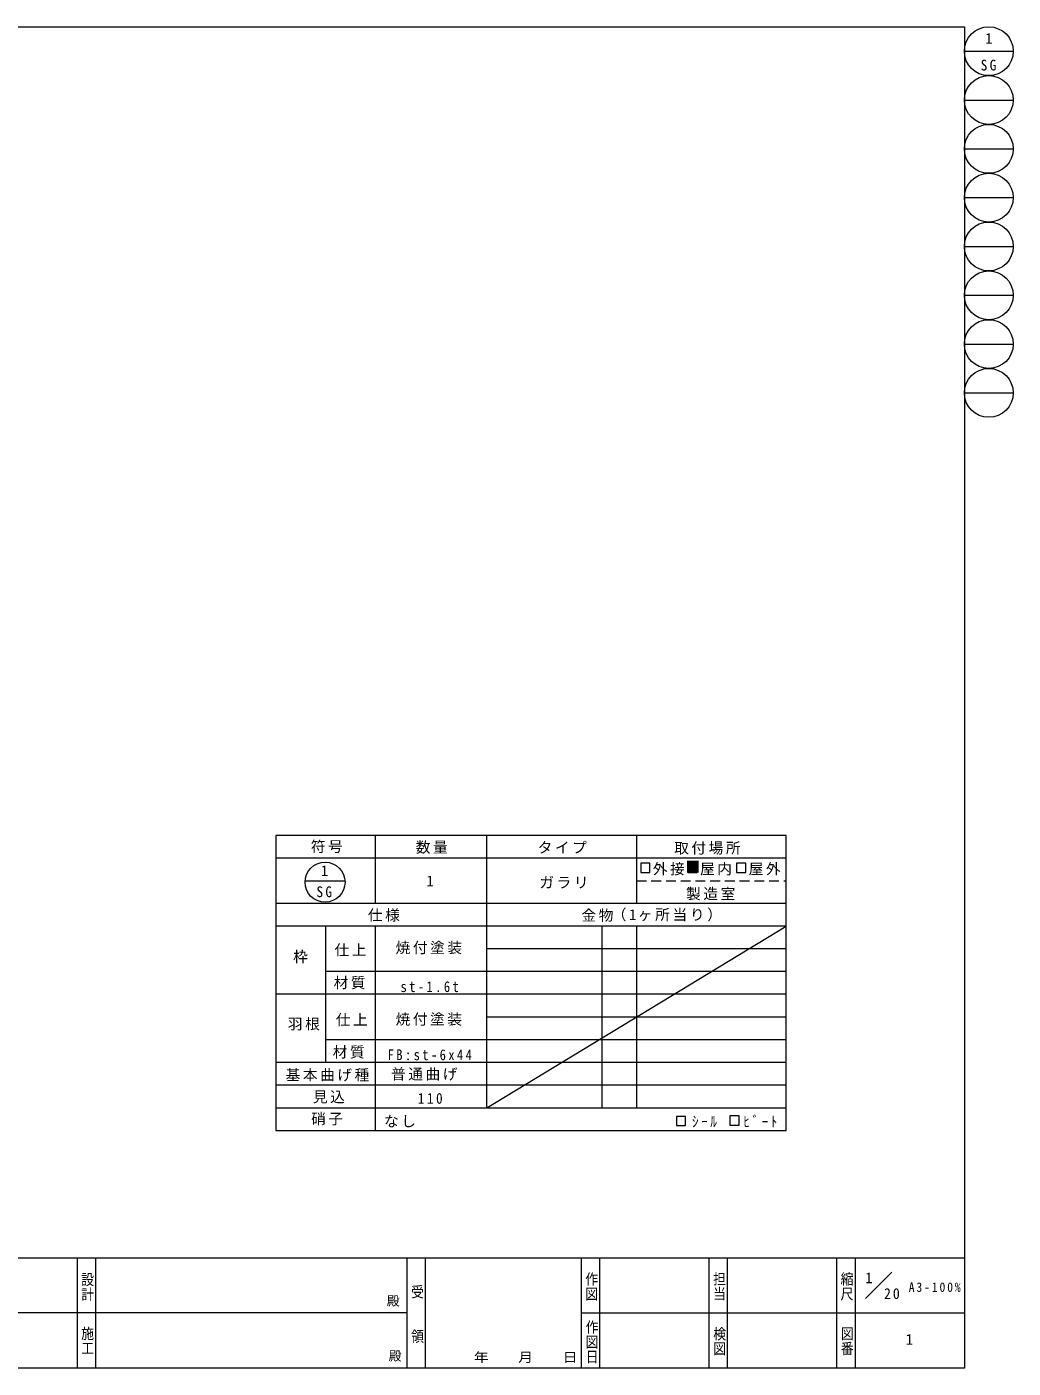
# Model space of a CAD drawing. Units: millimetres at full size, sheet at 1:20; details may follow other scales. Extents: x -16960 to 7878, y 6325 to 11789.
# Drawn here: x -12941 to -8922, y 6325 to 11789 of the extents above; entities that cross this region are included whole.
import ezdxf
from ezdxf.enums import TextEntityAlignment as Align

# ---------------------------------------------------------------- set-up
doc = ezdxf.new("R2010")
doc.units = ezdxf.units.MM
doc.header["$LTSCALE"] = 20
doc.linetypes.add('DASHED2', pattern=[3, 2, -1])
for name, color, linetype, lineweight in [('1-3_sunpousen', 5, 'Continuous', 9), ('F-7', 7, 'Continuous', 15), ('F-E', 5, 'Continuous', 9)]:
    doc.layers.add(name, color=color, linetype=linetype, lineweight=lineweight)
doc.styles.add('@ＭＳ ゴシック', font='')
doc.styles.add('ＭＳ ゴシック', font='')
doc.styles.get('@ＭＳ ゴシック').set_extended_font_data('@MS Gothic')
doc.styles.get('ＭＳ ゴシック').set_extended_font_data('MS Gothic')

msp = doc.modelspace()

# ---------------------------------------------------------------- linework, layer by layer
at = {"layer": '1-3_sunpousen'}
for p, q in [((-9846.39, 8495.67), (-11926.99, 8495.67)), ((-11926.99, 8495.67), (-11926.99, 7293.55)), ((-11521.52, 8495.67), (-11521.52, 8218.26)), ((-11066.17, 7386.02), (-11066.17, 8495.67)), ((-10456.28, 8495.67), (-10456.28, 8218.26)), ((-9846.39, 7293.55), (-9846.39, 8495.67)), ((-9846.39, 8403.2), (-11926.99, 8403.2)), ((-9846.39, 8403.2), (-11926.99, 8403.2)), ((-11807.21, 8310.73), (-11644.49, 8310.73)), ((-9846.39, 8218.26), (-11926.99, 8218.26)), ((-11066.17, 7386.02), (-11066.17, 8218.26)), ((-9846.39, 8125.79), (-11926.99, 8125.79)), ((-11724.26, 8125.79), (-11724.26, 7570.96)), ((-11521.52, 8125.79), (-11521.52, 7293.55)), ((-10596.84, 7386.02), (-10596.84, 8125.79)), ((-10455.01, 7386.02), (-10455.01, 8125.79)), ((-9846.39, 8033.32), (-11066.17, 8033.32)), ((-9846.39, 7940.85), (-11724.26, 7940.85)), ((-9846.39, 7848.37), (-11926.99, 7848.37)), ((-11066.17, 7755.9), (-9846.39, 7755.9)), ((-9846.39, 7663.43), (-11724.26, 7663.43)), ((-9846.39, 7570.96), (-11926.99, 7570.96)), ((-9846.39, 7478.49), (-11926.99, 7478.49)), ((-11926.99, 7386.02), (-9846.39, 7386.02)), ((-11926.99, 7386.02), (-9846.39, 7386.02)), ((-10256.66, 7313.38), (-10256.66, 7350.88)), ((-11926.99, 7293.55), (-9846.39, 7293.55)), ((-10294.16, 7313.38), (-10256.66, 7313.38))]:
    msp.add_line(p, q, dxfattribs=at)
at = {"layer": '1-3_sunpousen', "linetype": 'DASHED2'}
for p, q in [((-10456.28, 8310.73), (-9846.39, 8310.73)), ((-11926.99, 7386.02), (-11066.17, 7386.02))]:
    msp.add_line(p, q, dxfattribs=at)
at = {"layer": '1-3_sunpousen', "color": 4, "lineweight": 5}
msp.add_line((-11066.17, 7386.02), (-9846.39, 8125.79), dxfattribs=at)
at = {"layer": '1-3_sunpousen'}
for points in [[(-10439.27, 8344.47), (-10401.77, 8344.47), (-10401.77, 8381.97), (-10439.27, 8381.97)], [(-10246.83, 8344.47), (-10209.33, 8344.47), (-10209.33, 8381.97), (-10246.83, 8381.97)], [(-10048.63, 8344.47), (-10011.13, 8344.47), (-10011.13, 8381.97), (-10048.63, 8381.97)], [(-10076.39, 7315.27), (-10038.89, 7315.27), (-10038.89, 7352.77), (-10076.39, 7352.77)]]:
    msp.add_lwpolyline(points, close=True, dxfattribs=at)
msp.add_lwpolyline([(-10256.66, 7350.88), (-10294.16, 7350.88), (-10294.16, 7313.38)], dxfattribs=at)
msp.add_circle((-11725.85, 8304.87), 81.57, dxfattribs=at)
at = {"layer": 'F-E'}
for p, q in [((-16960.49, 11788.71), (-9120.49, 11788.71)), ((-9120.49, 11788.71), (-9120.49, 6325.46)), ((-9120.49, 11689.31), (-8921.69, 11689.31)), ((-9120.49, 11490.51), (-8921.69, 11490.51)), ((-9120.49, 11291.71), (-8921.69, 11291.71)), ((-9120.49, 11092.91), (-8921.69, 11092.91)), ((-9120.49, 10894.11), (-8921.69, 10894.11)), ((-9120.49, 10695.31), (-8921.69, 10695.31)), ((-9120.49, 10496.51), (-8921.69, 10496.51)), ((-9120.49, 10297.71), (-8921.69, 10297.71)), ((-14049.49, 6775.46), (-12735.99, 6775.46)), ((-12735.99, 6775.46), (-11392.49, 6775.46)), ((-11392.49, 6775.46), (-9641.15, 6775.46)), ((-11317.49, 6775.46), (-11317.49, 6325.46)), ((-10682.49, 6775.46), (-10682.49, 6325.46)), ((-10607.49, 6775.46), (-10607.49, 6325.46)), ((-10161.82, 6775.46), (-10161.82, 6325.46)), ((-10086.82, 6775.46), (-10086.82, 6325.46)), ((-9641.15, 6775.46), (-9120.49, 6775.46)), ((-9416.22, 6716.63), (-9523.56, 6609.29)), ((-12735.99, 6550.46), (-14049.49, 6550.46)), ((-11392.49, 6550.46), (-12735.99, 6550.46)), ((-10682.49, 6550.46), (-9641.15, 6550.46)), ((-9641.15, 6550.46), (-9120.49, 6550.46)), ((-9120.49, 6325.46), (-16960.49, 6325.46))]:
    msp.add_line(p, q, dxfattribs=at)
for points in [[(-12735.99, 6775.46), (-12735.99, 6550.46), (-12735.99, 6325.46)], [(-12660.99, 6775.46), (-12660.99, 6550.46), (-12660.99, 6325.46)], [(-11392.49, 6775.46), (-11392.49, 6550.46), (-11392.49, 6325.46)], [(-9641.15, 6775.46), (-9641.15, 6550.46), (-9641.15, 6325.46)], [(-9566.15, 6775.46), (-9566.15, 6550.46), (-9566.15, 6325.46)]]:
    msp.add_lwpolyline(points, dxfattribs=at)
for centre in [(-9021.09, 11689.31), (-9021.09, 11490.51), (-9021.09, 11291.71), (-9021.09, 11092.91), (-9021.09, 10894.11), (-9021.09, 10695.31), (-9021.09, 10496.51), (-9021.09, 10297.71)]:
    msp.add_circle(centre, 99.4, dxfattribs=at)

# ---------------------------------------------------------------- texts
at = {"layer": '1-3_sunpousen', "color": 7, "style": 'ＭＳ ゴシック'}
for s, p in [('1', (-11742.78, 8316.53)), ('■', (-10257.16, 8332.22)), ('1', (-11312.71, 8274.81)), ('枠', (-11855.78, 7966.39))]:
    msp.add_text(s, height=43.99, dxfattribs=at).set_placement(p, align=Align.BOTTOM_LEFT)
at = {"layer": '1-3_sunpousen', "color": 7, "char_height": 43.99, "attachment_point": 7, "style": 'ＭＳ ゴシック'}
for s, insert in [('\\T1.17;符号', (-11783.8, 8423.13)), ('\\T1.17;数量', (-11356.14, 8420.09)), ('\\T1.17;タイプ', (-10859.54, 8421.34)), ('\\T1.17;取付場所', (-10303.25, 8417.11)), ('\\T1.17;外接', (-10390.35, 8332.36)), ('\\T1.17;屋内', (-10197.9, 8332.36)), ('\\T1.17;屋外', (-9999.71, 8332.36)), ('\\T1.17;ガラリ', (-10852.51, 8279.22)), ('\\T1.36;\\W0.9;SG', (-11760.88, 8243.19)), ('\\T1.17;製造室', (-10254.72, 8231.05)), ('\\T1.17;仕様', (-11551.35, 8143.87)), ('\\T1.17;金物', (-10680.83, 8142.9)), ('\\T1.18;（1ヶ所当り）', (-10557.68, 8144.99)), ('\\T1.17;仕上', (-11686.94, 8002.21)), ('\\T1.17;焼付塗装', (-11438.36, 8011.27)), ('\\T1.17;材質', (-11690.79, 7868.53)), ('\\T1.39;\\W0.85;st-1.6t', (-11418.38, 7856.6)), ('\\T1.17;仕上', (-11681.83, 7718.25)), ('\\T1.17;焼付塗装', (-11438.36, 7719.99)), ('\\T1.17;羽根', (-11877.29, 7700.62)), ('\\T1.17;材質', (-11694.59, 7586.01)), ('\\T1.39;\\W0.85;FB:st-6x44', (-11470.88, 7579.19)), ('\\T1.17;基本曲げ種', (-11886.42, 7493.15)), ('\\T1.17;普通曲げ', (-11456.9, 7496.54)), ('\\T1.17;見込', (-11775.22, 7403.59)), ('\\T1.38;\\W0.9;110', (-11347.82, 7401.65)), ('\\T1.17;硝子', (-11782.3, 7314.49)), ('\\T1.17;なし', (-11485.53, 7306.33)), ('\\T1.38;\\W0.9;ｼｰﾙ', (-10230.71, 7306.5)), ('\\T1.38;\\W0.9;ﾋﾞｰﾄ', (-10021.47, 7306.26))]:
    msp.add_mtext(s, dxfattribs=dict(at, insert=insert))
at = {"layer": 'F-7', "style": 'ＭＳ ゴシック'}
msp.add_text('1', height=43.99, dxfattribs=at).set_placement((-9035.52, 11706.37), align=Align.BOTTOM_LEFT)
at = {"layer": 'F-7', "insert": (-9054.04, 11610.12), "char_height": 43.99, "attachment_point": 7, "style": 'ＭＳ ゴシック'}
msp.add_mtext('\\T1.36;\\W0.9;SG', dxfattribs=at)
at = {"layer": 'F-E', "color": 7, "style": '@ＭＳ ゴシック', "width": 1.15}
for s, p in [('設計', (-12724.61, 6717.44)), ('作図', (-10670.56, 6718.88)), ('担当', (-10149.8, 6719.72)), ('縮尺', (-9630.28, 6719.41)), ('受\u3000\u3000領', (-11380.27, 6667.16)), ('作図日', (-10669.07, 6523.44)), ('施工', (-12724.81, 6497.63)), ('検図', (-10149.11, 6496.1)), ('図番', (-9629.58, 6496.75))]:
    msp.add_text(s, height=38.49, rotation=270, dxfattribs=at).set_placement(p, align=Align.BOTTOM_LEFT)
at = {"layer": 'F-E', "color": 7, "style": 'ＭＳ ゴシック'}
for s, height, p in [('1', 43.99, (-9524.56, 6658.23)), ('殿', 38.49, (-11474.54, 6569.01)), ('1', 43.99, (-9359.64, 6407.47)), ('殿', 38.49, (-11466.67, 6344.68))]:
    msp.add_text(s, height=height, dxfattribs=at).set_placement(p, align=Align.BOTTOM_LEFT)
at = {"layer": 'F-E', "color": 7, "style": 'ＭＳ ゴシック', "width": 1.15}
msp.add_text('年\u3000\u3000月\u3000\u3000日', height=38.49, dxfattribs=at).set_placement((-11119.65, 6339.2), align=Align.BOTTOM_LEFT)
at = {"layer": 'F-E', "color": 7, "attachment_point": 7, "style": 'ＭＳ ゴシック'}
for s, insert, char_height in [('\\T1.33;\\W0.9;A3-100%', (-9347.32, 6635.5), 38.49), ('\\T1.27;\\W0.95;20', (-9448.23, 6606.59), 43.99)]:
    msp.add_mtext(s, dxfattribs=dict(at, insert=insert, char_height=char_height))

doc.saveas('drawing.dxf')
